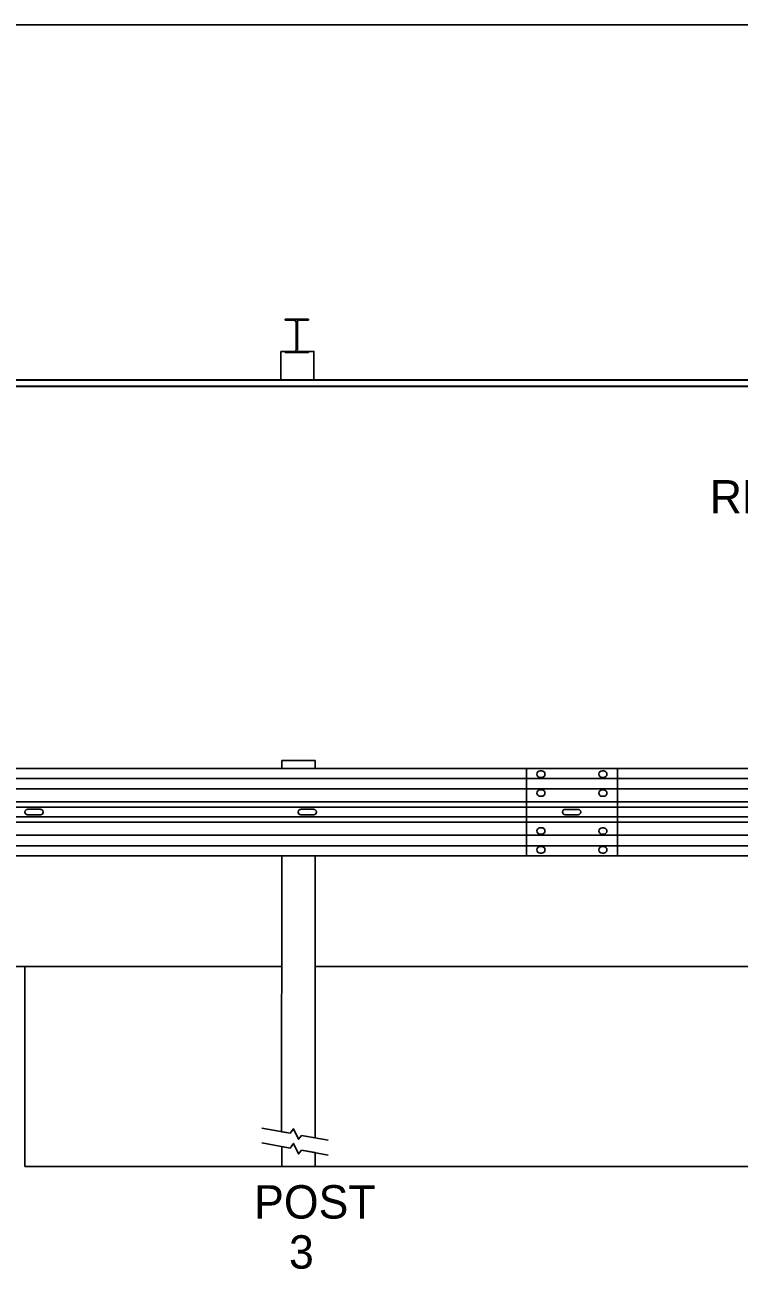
# Model space of a CAD drawing. Extents: x 1.3 to 17.7, y 0.2 to 9.8.
# Drawn here: x 4.421 to 6.347, y 6.318 to 9.673 of the extents above; entities that cross this region are included whole.
import ezdxf

# ---------------------------------------------------------------- set-up
doc = ezdxf.new("R2010")
doc.units = 0
for name, color, linetype in [('SD_P_Dimension Lines', 7, 'Continuous'), ('SD_P_Dimension Text', 7, 'Continuous'), ('SD_P_Prop Hidden Lines', 7, 'Continuous'), ('SD_P_Prop Object Lines', 7, 'Continuous'), ('SD_P_Shading', 7, 'Continuous'), ('SD_X_Exist Object Lines', 7, 'Continuous')]:
    doc.layers.add(name, color=color, linetype=linetype)

msp = doc.modelspace()

# ---------------------------------------------------------------- linework, layer by layer
at = {"layer": 'SD_P_Dimension Lines'}
msp.add_line((3.6799, 9.6732), (13.9938, 9.6732), dxfattribs=at)
at = {"layer": 'SD_P_Prop Hidden Lines'}
msp.add_line((6.0193, 7.4333), (6.0193, 7.669), dxfattribs=at)
at = {"layer": 'SD_P_Prop Object Lines'}
for p, q in [((5.1109, 8.7159), (5.2006, 8.7159)), ((5.114, 7.6893), (5.114, 7.6683)), ((5.114, 7.6893), (5.2037, 7.6893)), ((5.2037, 7.6893), (5.2037, 7.6683)), ((1.8186, 7.6683), (15.6741, 7.6683)), ((5.7738, 7.4333), (5.7738, 7.669)), ((5.8103, 7.6617), (5.8147, 7.6617)), ((5.9774, 7.6617), (5.9818, 7.6617)), ((5.8147, 7.6441), (5.8103, 7.6441)), ((5.9818, 7.6441), (5.9774, 7.6441)), ((5.8103, 7.6107), (5.8147, 7.6107)), ((5.8147, 7.5931), (5.8103, 7.5931)), ((5.9774, 7.6106), (5.9818, 7.6106)), ((5.9818, 7.593), (5.9774, 7.593)), ((4.4283, 7.5579), (4.463, 7.5579)), ((4.4467, 7.5506), (4.4467, 7.5506)), ((4.4701, 7.5506), (4.4701, 7.5503)), ((5.1579, 7.5506), (5.1579, 7.5503)), ((5.1652, 7.5579), (5.1999, 7.5579)), ((5.1837, 7.5506), (5.1837, 7.5506)), ((5.207, 7.5506), (5.207, 7.5503)), ((5.878, 7.5578), (5.9127, 7.5578)), ((4.463, 7.5432), (4.4283, 7.5432)), ((5.1999, 7.5432), (5.1652, 7.5432)), ((5.9127, 7.5433), (5.878, 7.5433)), ((5.8103, 7.5083), (5.8147, 7.5083)), ((5.8147, 7.4907), (5.8103, 7.4907)), ((5.9774, 7.5082), (5.9818, 7.5082)), ((5.9818, 7.4906), (5.9774, 7.4906)), ((5.8103, 7.4573), (5.8147, 7.4573)), ((5.9774, 7.4573), (5.9818, 7.4573)), ((1.8186, 7.4325), (15.6741, 7.4325)), ((5.114, 7.4325), (5.1126, 6.6885)), ((5.2037, 7.4325), (5.2037, 6.6717)), ((5.8147, 7.4397), (5.8103, 7.4397)), ((5.9818, 7.4397), (5.9774, 7.4397)), ((3.7288, 7.1345), (5.1135, 7.1345)), ((4.4211, 7.1345), (4.4211, 6.5943)), ((5.2037, 7.1345), (6.5841, 7.1345)), ((5.114, 6.6486), (5.114, 6.5943)), ((5.2037, 6.6321), (5.2037, 6.5943)), ((5.114, 6.5943), (4.4211, 6.5943)), ((5.114, 6.5943), (5.2037, 6.5943)), ((5.2037, 6.5943), (6.5847, 6.5943))]:
    msp.add_line(p, q, dxfattribs=at)
for centre, radius, start, end in [((5.8103, 7.6529), 0.00881, 90, 180), ((5.8103, 7.6529), 0.00881, 180, 270), ((5.8147, 7.6529), 0.00881, 0, 90), ((5.8147, 7.6529), 0.00881, 270, 360), ((5.9774, 7.6529), 0.00881, 90, 180), ((5.9774, 7.6529), 0.00881, 180, 270), ((5.9818, 7.6529), 0.00881, 0, 90), ((5.9818, 7.6529), 0.00881, 270, 360), ((5.8103, 7.6019), 0.00881, 90, 180), ((5.8103, 7.6019), 0.00881, 180, 270), ((5.8147, 7.6019), 0.00881, 0, 90), ((5.8147, 7.6019), 0.00881, 270, 360), ((5.9774, 7.6018), 0.00881, 90, 180), ((5.9774, 7.6018), 0.00881, 180, 270), ((5.9818, 7.6018), 0.00881, 0, 90), ((5.9818, 7.6018), 0.00881, 270, 360), ((4.4284, 7.5506), 0.00724, 90, 180), ((4.4284, 7.5504), 0.00724, 180, 270), ((4.463, 7.5506), 0.00724, 0, 90), ((4.463, 7.5504), 0.00724, 270, 360), ((5.1653, 7.5506), 0.00724, 90, 180), ((5.1653, 7.5504), 0.00724, 180, 270), ((5.1999, 7.5506), 0.00724, 0, 90), ((5.1999, 7.5504), 0.00724, 270, 360), ((5.878, 7.5506), 0.00724, 90, 180), ((5.878, 7.5506), 0.00724, 180, 270), ((5.9127, 7.5506), 0.00724, 0, 90), ((5.9127, 7.5506), 0.00724, 270, 360), ((5.8103, 7.4995), 0.00881, 90, 180), ((5.8103, 7.4995), 0.00881, 180, 270), ((5.8147, 7.4995), 0.00881, 0, 90), ((5.8147, 7.4995), 0.00881, 270, 360), ((5.9774, 7.4994), 0.00881, 90, 180), ((5.9774, 7.4994), 0.00881, 180, 270), ((5.9818, 7.4994), 0.00881, 0, 90), ((5.9818, 7.4994), 0.00881, 270, 360), ((5.8103, 7.4485), 0.00881, 90, 180), ((5.8103, 7.4485), 0.00881, 180, 270), ((5.8147, 7.4485), 0.00881, 0, 90), ((5.8147, 7.4485), 0.00881, 270, 360), ((5.9774, 7.4485), 0.00881, 90, 180), ((5.9774, 7.4485), 0.00881, 180, 270), ((5.9818, 7.4485), 0.00881, 0, 90), ((5.9818, 7.4485), 0.00881, 270, 360)]:
    msp.add_arc(centre, radius, start, end, dxfattribs=at)
at = {"layer": 'SD_P_Shading'}
for p, q in [((1.7687, 8.7159), (15.7427, 8.7159)), ((15.7427, 8.6979), (1.7687, 8.6979)), ((5.114, 7.6893), (5.2037, 7.6893)), ((5.114, 7.6683), (5.114, 7.6893)), ((5.2037, 7.6893), (5.2037, 7.6683)), ((1.8186, 7.6683), (15.6741, 7.6683)), ((5.2037, 7.6683), (5.114, 7.6683)), ((15.6741, 7.4325), (1.8186, 7.4325)), ((5.1126, 6.6885), (5.114, 7.4325)), ((5.114, 7.4325), (5.2037, 7.4325)), ((5.2037, 7.4325), (5.2037, 6.6717)), ((5.136, 6.6842), (5.1126, 6.6885)), ((5.1454, 6.6965), (5.136, 6.6842)), ((5.1593, 6.6682), (5.1454, 6.6965)), ((5.1671, 6.6783), (5.1593, 6.6682)), ((5.2037, 6.6717), (5.1671, 6.6783)), ((5.114, 6.6486), (5.136, 6.6446)), ((5.114, 6.5943), (5.114, 6.6486)), ((5.136, 6.6446), (5.1454, 6.6568)), ((5.1454, 6.6568), (5.1593, 6.6285)), ((5.1593, 6.6285), (5.1671, 6.6387)), ((5.1671, 6.6387), (5.2037, 6.6321)), ((5.2037, 6.6321), (5.2037, 6.5943)), ((5.2037, 6.5943), (5.114, 6.5943))]:
    msp.add_line(p, q, dxfattribs=at)
msp.add_lwpolyline([(5.1109, 8.7929), (5.2006, 8.7929), (5.2006, 8.7159), (5.1109, 8.7159)], close=True, dxfattribs=at)
at = {"layer": 'SD_X_Exist Object Lines'}
for p, q in [((5.1857, 8.8796), (5.1229, 8.8796)), ((5.1229, 8.8796), (5.1229, 8.8766)), ((5.1498, 8.8766), (5.1229, 8.8766)), ((5.1319, 8.8766), (5.1319, 8.8796)), ((5.1438, 8.8766), (5.1438, 8.8796)), ((5.1528, 8.8736), (5.1528, 8.7959)), ((5.1558, 8.8736), (5.1558, 8.7959)), ((5.1857, 8.8766), (5.1588, 8.8766)), ((5.1618, 8.8766), (5.1618, 8.8796)), ((5.1767, 8.8766), (5.1767, 8.8796)), ((5.1857, 8.8796), (5.1857, 8.8766)), ((5.1109, 8.7929), (5.2006, 8.7929)), ((5.1109, 8.7929), (5.1109, 8.7159)), ((5.1498, 8.7929), (5.1229, 8.7929)), ((5.1229, 8.7929), (5.1229, 8.7899)), ((5.1319, 8.7899), (5.1319, 8.7929)), ((5.1438, 8.7899), (5.1438, 8.7929)), ((5.1857, 8.7929), (5.1588, 8.7929)), ((5.1618, 8.7899), (5.1618, 8.7929)), ((5.1767, 8.7899), (5.1767, 8.7929)), ((5.1857, 8.7929), (5.1857, 8.7899)), ((5.2006, 8.7929), (5.2006, 8.7159)), ((5.1857, 8.7899), (5.1229, 8.7899)), ((1.7687, 8.7159), (15.7427, 8.7159)), ((1.7687, 8.7149), (15.7427, 8.7149)), ((1.7687, 8.6989), (15.7427, 8.6989)), ((1.7687, 8.6979), (15.7427, 8.6979)), ((5.2006, 8.7159), (5.1109, 8.7159)), ((1.8186, 7.6414), (15.6741, 7.6414)), ((1.8186, 7.6131), (15.6741, 7.6131)), ((1.8029, 7.5633), (15.6602, 7.564)), ((1.8186, 7.5779), (15.6741, 7.5779)), ((4.4467, 7.5506), (4.4467, 7.5506)), ((5.1837, 7.5506), (5.1837, 7.5506)), ((1.8186, 7.5229), (15.6741, 7.5229)), ((1.8398, 7.5373), (15.6954, 7.5373)), ((1.8186, 7.4878), (15.6741, 7.4878)), ((1.8186, 7.4595), (15.6741, 7.4595)), ((5.06, 6.6982), (5.136, 6.6842)), ((5.1671, 6.6783), (5.2389, 6.6653)), ((5.06, 6.6585), (5.136, 6.6446)), ((5.1671, 6.6387), (5.2389, 6.6257))]:
    msp.add_line(p, q, dxfattribs=at)
for points in [[(5.136, 6.6842), (5.1454, 6.6965), (5.1593, 6.6682), (5.1671, 6.6783)], [(5.136, 6.6446), (5.1454, 6.6568), (5.1593, 6.6285), (5.1671, 6.6387)]]:
    msp.add_lwpolyline(points, dxfattribs=at)
for centre, start, end in [((5.1487, 8.8728), 0, 90), ((5.1578, 8.8728), 90, 180), ((5.1487, 8.7952), 270, 360), ((5.1578, 8.7952), 180, 270)]:
    msp.add_arc(centre, 0.00307, start, end, dxfattribs=at)

# ---------------------------------------------------------------- texts
at = {"layer": 'SD_P_Dimension Text'}
for s, p in [('REQUIRED CLEARANCE 5\'-0"', (6.2678, 8.3557)), ('POST', (5.0392, 6.4543)), ('3', (5.1333, 6.3193))]:
    msp.add_text(s, height=0.09, dxfattribs=at).set_placement(p)

doc.saveas('drawing.dxf')
